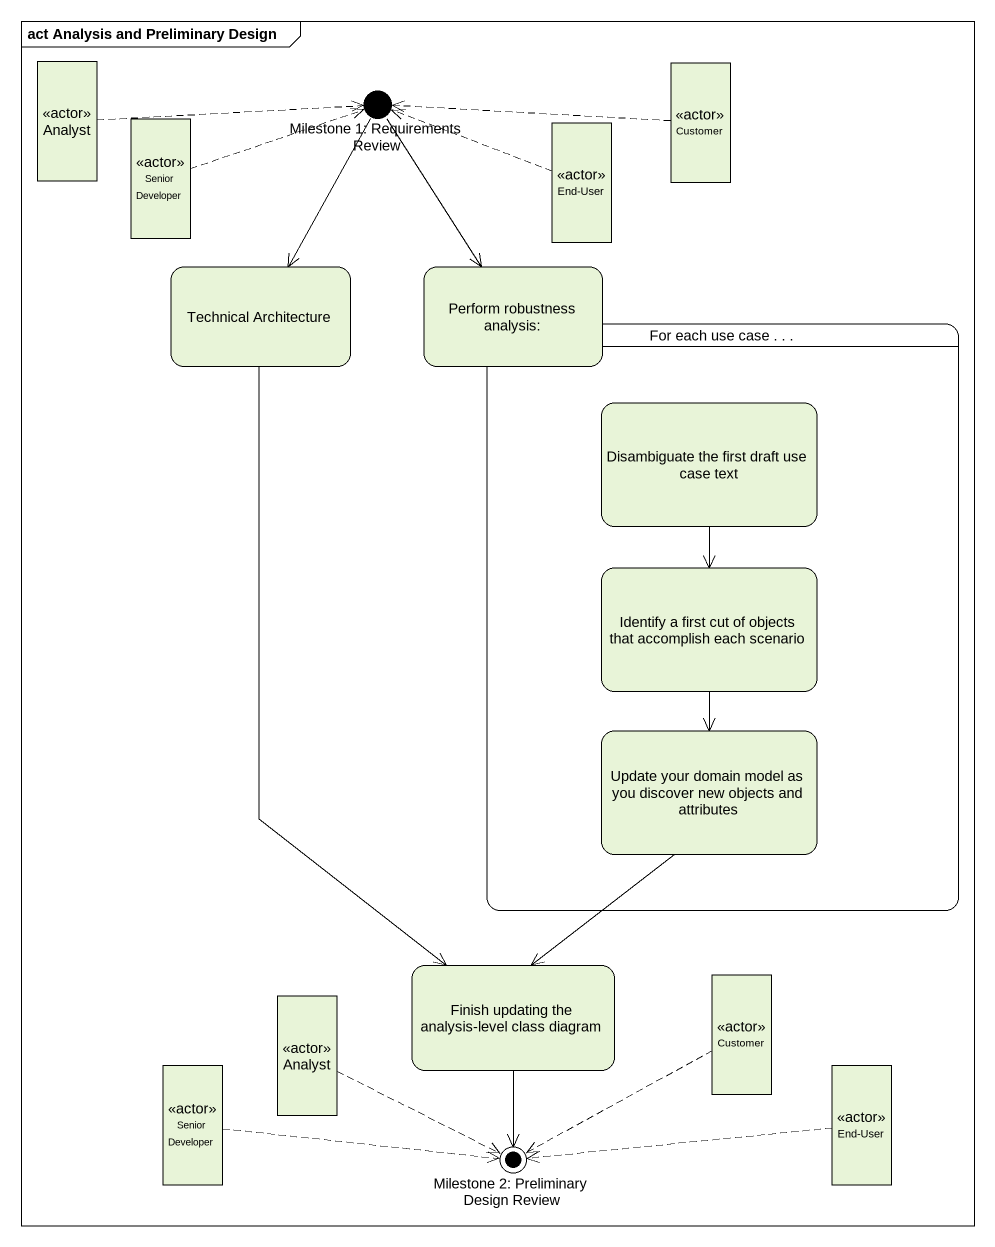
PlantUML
@startuml
mainframe act Analysis and Preliminary Design
hide empty description
state Analyst <<actor>>
state "Milestone 1: Requirements Review" as Milestone_1_Requirements <<start>> #FF0000
state Customer <<actor>>
state "Senior Developer" as Senior_Developer <<actor>>
state "End-User" as End_User <<actor>>
state "Technical Architecture" as Technical_Architecture
state "Perform robustness analysis:" as Perform_robustness_analysis
state "For each use case . . ." as For_each_use_case {
  state "Disambiguate the first draft use case text" as Disambiguate_the_first
  state "Identify a first cut of objects that accomplish each scenario" as Identify_a_first_cut_of
  state "Update your domain model as you discover new objects and attributes" as Update_your_domain_model_as
}
state "Analyst" as Analyst_2 <<actor>>
state "Finish updating the analysis-level class diagram" as Finish_updating_the
state "Customer" as Customer_2 <<actor>>
state "Senior Developer" as Senior_Developer_2 <<actor>>
state "End-User" as End_User_2 <<actor>>
state "Milestone 2: Preliminary Design Review" as Milestone_2_Preliminary <<end>>
Analyst -right[dashed]-> Milestone_1_Requirements
Milestone_1_Requirements --> Technical_Architecture
Milestone_1_Requirements --> Perform_robustness_analysis
Customer -left[dashed]-> Milestone_1_Requirements
Senior_Developer -right[dashed]-> Milestone_1_Requirements
End_User -left[dashed]-> Milestone_1_Requirements
Technical_Architecture --> Finish_updating_the
Disambiguate_the_first --> Identify_a_first_cut_of
Identify_a_first_cut_of --> Update_your_domain_model_as
Update_your_domain_model_as --> Finish_updating_the
Analyst_2 -right[dashed]-> Milestone_2_Preliminary
Finish_updating_the --> Milestone_2_Preliminary
Customer_2 -left[dashed]-> Milestone_2_Preliminary
Senior_Developer_2 -right[dashed]-> Milestone_2_Preliminary
End_User_2 -left[dashed]-> Milestone_2_Preliminary
@enduml
